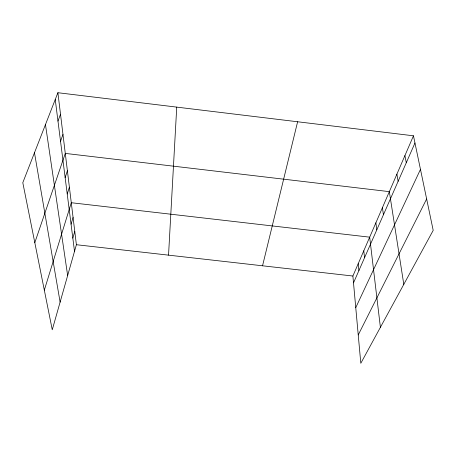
<?xml version="1.0" encoding="UTF-8"?>
<svg xmlns="http://www.w3.org/2000/svg" width="456" height="456" viewBox="0 0 456 456"><rect width="100%" height="100%" fill="white"/><g stroke="black" fill="none" stroke-linecap="round" stroke-linejoin="round"><path stroke-width="0.68" d="M168.543 255.149L176.734 107.114M262.542 265.797L297.62 121.763M57.895 92.716L76.391 244.718L52.263 329.785L22.8 182.685L57.895 92.716L413.467 135.802L433.2 230.371L360.81 363.284L352.887 276.022L413.467 135.802M72.829 238.117L74.773 231.426M71.056 224.181L73.074 217.449M44.323 290.147L71.284 202.72L369.673 237.166L380.395 327.328M67.226 193.988L69.392 187.182M65.145 177.595L67.391 170.772M34.81 242.638L65.282 153.404L389.338 191.645L403.794 284.362M60.534 141.269L62.968 134.423M57.969 121.068L60.511 114.234M353.508 282.851L414.966 142.979M355.76 307.657L420.472 169.364M358.234 334.943L426.645 198.964M76.391 244.718L352.887 276.022M404.922 155.581L406.279 162.752M396.897 174.158L398.122 181.311M34.479 152.749L60.112 302.123M45.463 124.585L67.653 275.521M382.424 207.662L383.428 214.747M375.875 222.813L376.793 229.858M55.239 99.522L74.505 251.359M363.791 250.783L364.549 257.725M358.205 263.716L358.889 270.607"/></g></svg>
